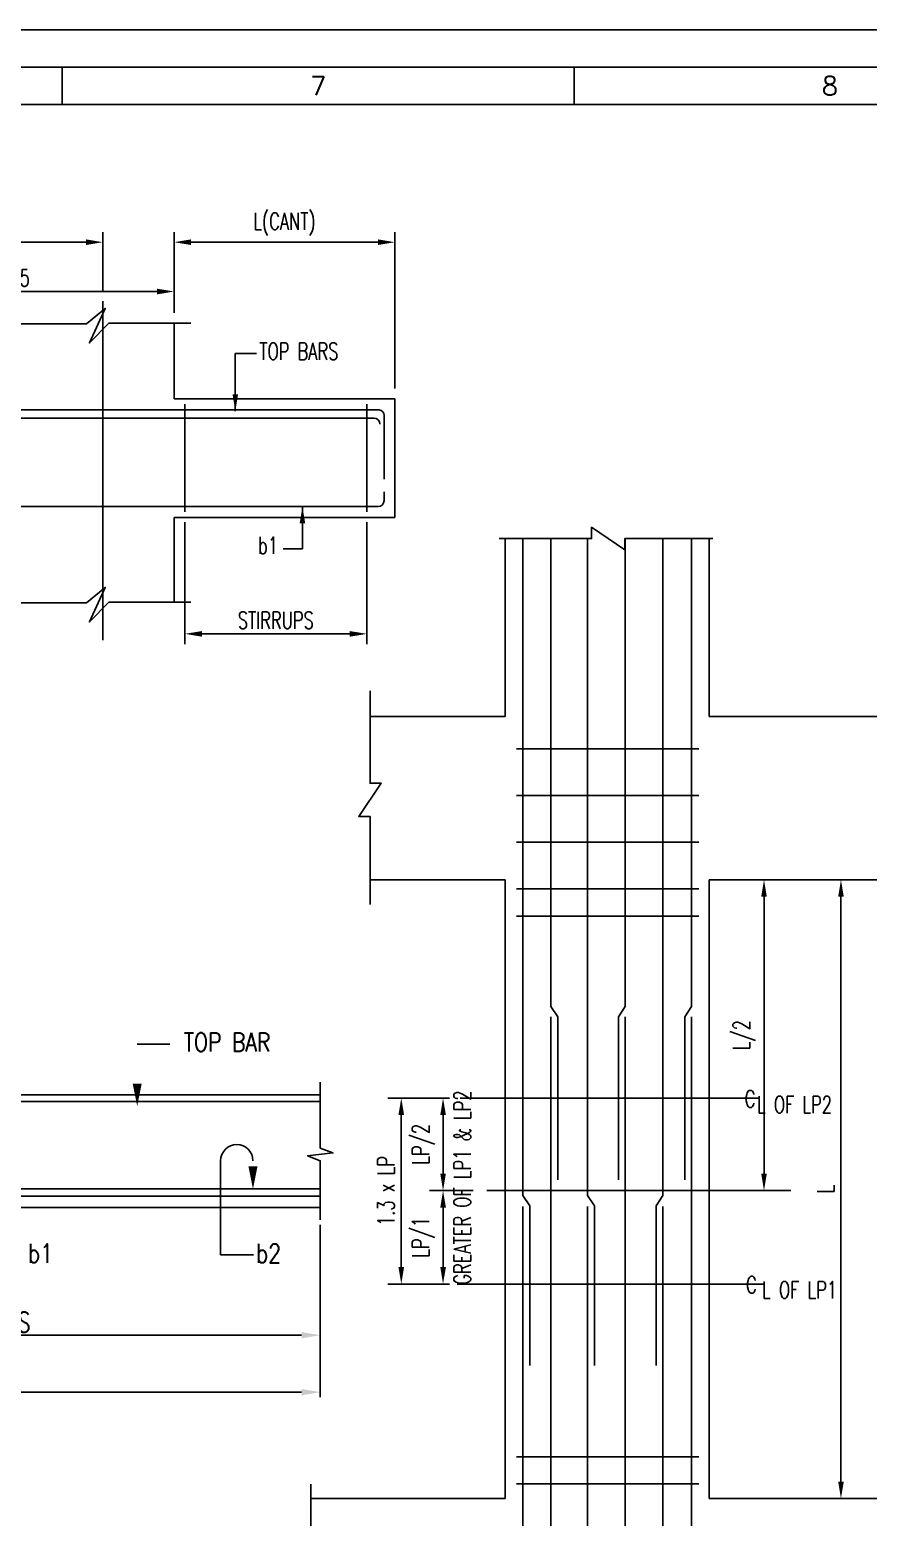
# Model space of a CAD drawing. Extents: x 489124 to 794428, y -356295 to -29813.
# Drawn here: x 661430 to 673759, y -51691 to -29813 of the extents above; entities that cross this region are included whole.
import ezdxf
from ezdxf.enums import TextEntityAlignment as Align
from ezdxf.lldxf.tags import DXFTag

# ---------------------------------------------------------------- set-up
doc = ezdxf.new("R2010")
doc.units = 0
doc.header["$LTSCALE"] = 500
doc.header["$MEASUREMENT"] = 0
doc.layers.get('DEFPOINTS').update_dxf_attribs({"color": 4})
for name, color, linetype in [('08', 4, 'Continuous'), ('BRAKE LINE', 8, 'Continuous'), ('CEN', 8, 'CENTER'), ('COL', 1, 'Continuous'), ('DIM', 5, 'Continuous'), ('FOOT', 4, 'Continuous'), ('FRAME', 6, 'Continuous'), ('hat', 8, 'Continuous'), ('LINK', 2, 'Continuous'), ('PNA', 10, 'Continuous'), ('REINFORCEMENT', 6, 'Continuous'), ('S-REINF', 6, 'Continuous'), ('S-SCHEDULE', 2, 'Continuous'), ('ST', 6, 'Continuous'), ('TXT', 4, 'Continuous')]:
    doc.layers.add(name, color=color, linetype=linetype)
doc.styles.add('ROMANS', font='r.shx', dxfattribs={"width": 0.7, "bigfont": 'bigfont.shx'})
doc.styles.add('ROMENT', font='r.shx', dxfattribs={"bigfont": 'bigfont.shx'})
tags = doc.linetypes.add('CENTER', pattern=[2, 1.25, -0.25, 0.25, -0.25]).pattern_tags.tags
tags[10:11] = [DXFTag(74, 4), DXFTag(75, 0), DXFTag(340, '0'), DXFTag(46, 1.0), DXFTag(50, 0.0), DXFTag(44, 0.0), DXFTag(45, 0.0)]
tags[8:9] = [DXFTag(74, 4), DXFTag(75, 0), DXFTag(340, '0'), DXFTag(46, 1.0), DXFTag(50, 0.0), DXFTag(44, 0.0), DXFTag(45, 0.0)]
tags[6:7] = [DXFTag(74, 4), DXFTag(75, 0), DXFTag(340, '0'), DXFTag(46, 1.0), DXFTag(50, 0.0), DXFTag(44, 0.0), DXFTag(45, 0.0)]
tags[4:5] = [DXFTag(74, 4), DXFTag(75, 0), DXFTag(340, '0'), DXFTag(46, 1.0), DXFTag(50, 0.0), DXFTag(44, 0.0), DXFTag(45, 0.0)]
doc.dimstyles.new('Copy of INT2TIMES', dxfattribs={"dimtxt": 300, "dimasz": 275, "dimexe": 75, "dimexo": 75, "dimgap": 40, "dimtad": 1, "dimdec": 0, "dimlfac": 0.5, "dimrnd": 5, "dimzin": 0, "dimdsep": 46, "dimtxsty": 'ROMANS', "dimcen": -1, "dimclrd": 5, "dimclre": 5, "dimclrt": 4, "dimadec": 0, "dimazin": 0, "dimtfac": 1, "dimtdec": 0, "dimtix": 1, "dimtofl": 0, "dimtmove": 2, "dimatfit": 3, "dimfxl": 0, "dimtolj": 1, "dimtzin": 0, "dimarcsym": 0})
doc.dimstyles.new('dim25', dxfattribs={"dimtxt": 250, "dimasz": 250, "dimexe": 200, "dimexo": 200, "dimgap": 100, "dimtad": 1, "dimdec": 0, "dimlfac": 0.25, "dimzin": 0, "dimdsep": 46, "dimtxsty": 'ROMANS', "dimcen": 0, "dimclrd": 5, "dimclre": 5, "dimclrt": 4, "dimadec": 0, "dimazin": 0, "dimtfac": 1, "dimtdec": 0, "dimtix": 1, "dimtofl": 0, "dimtmove": 2, "dimatfit": 3, "dimfxl": 0, "dimtolj": 1, "dimtzin": 0, "dimlwd": -1, "dimlwe": -1, "dimarcsym": 0})
doc.dimstyles.new('INT1', dxfattribs={"dimtxt": 250, "dimasz": 250, "dimexe": 150, "dimexo": 60, "dimgap": 75, "dimtad": 1, "dimdec": 0, "dimzin": 0, "dimdsep": 46, "dimtxsty": 'ROMANS', "dimcen": -250, "dimclrd": 5, "dimclre": 5, "dimclrt": 4, "dimadec": 0, "dimazin": 0, "dimtfac": 1, "dimtdec": 0, "dimtix": 1, "dimtofl": 0, "dimtmove": 2, "dimatfit": 3, "dimfxl": 0, "dimtolj": 1, "dimtzin": 0, "dimarcsym": 0})

# ---------------------------------------------------------------- blocks, each defined once
blk = doc.blocks.new('*D464')
at = {"layer": 'DEFPOINTS', "color": 0}
for p in [(666893, -45525), (667800, -45525), (667800, -48261)]:
    blk.add_point(p, dxfattribs=at)
at = {"layer": 'DIM', "color": 5}
for p, q in [((667600, -45525), (666693, -45525)), ((666893, -48011), (666893, -45775)), ((667600, -48261), (666693, -48261))]:
    blk.add_line(p, q, dxfattribs=at)
for points in [[(666851, -45775), (666934, -45775), (666893, -45525)], [(666851, -48011), (666934, -48011), (666893, -48261)]]:
    blk.add_solid(points, dxfattribs=at)
at = {"layer": 'DIM', "color": 4, "insert": (666668, -46893), "char_height": 250, "attachment_point": 5, "rotation": 90, "style": 'ROMANS'}
blk.add_mtext('\\A1;1.3 x LP', dxfattribs=at)
blk = doc.blocks.new('*D467')
at = {"layer": 'DEFPOINTS', "color": 0}
for p in [(667507, -46887), (668152, -46887), (667740, -48261)]:
    blk.add_point(p, dxfattribs=at)
at = {"layer": 'DIM', "color": 5}
for p, q in [((667952, -46887), (667307, -46887)), ((667507, -48011), (667507, -47137)), ((667540, -48261), (667307, -48261))]:
    blk.add_line(p, q, dxfattribs=at)
for points in [[(667466, -47137), (667549, -47137), (667507, -46887)], [(667466, -48011), (667549, -48011), (667507, -48261)]]:
    blk.add_solid(points, dxfattribs=at)
at = {"layer": 'DIM', "color": 4, "insert": (667217, -47574), "char_height": 250, "attachment_point": 5, "rotation": 90, "style": 'ROMANS'}
blk.add_mtext('\\A1;LP/1', dxfattribs=at)
blk = doc.blocks.new('*D468')
at = {"layer": 'DEFPOINTS', "color": 0}
for p in [(667507, -45525), (667507, -45525), (668152, -46887)]:
    blk.add_point(p, dxfattribs=at)
at = {"layer": 'DIM', "color": 5}
for p, q in [((667507, -46637), (667507, -45775)), ((667952, -46887), (667307, -46887))]:
    blk.add_line(p, q, dxfattribs=at)
for points in [[(667466, -45775), (667549, -45775), (667507, -45525)], [(667466, -46637), (667549, -46637), (667507, -46887)]]:
    blk.add_solid(points, dxfattribs=at)
at = {"layer": 'DIM', "color": 4, "insert": (667217, -46206), "char_height": 250, "attachment_point": 5, "rotation": 90, "style": 'ROMANS'}
blk.add_mtext('\\A1;LP/2', dxfattribs=at)
blk = doc.blocks.new('*D457')
at = {"layer": 'DEFPOINTS', "color": 0}
for p in [(672801, -42315), (672801, -51415), (673358, -51415)]:
    blk.add_point(p, dxfattribs=at)
at = {"layer": 'DIM', "color": 5}
for p, q in [((673001, -42315), (673558, -42315)), ((673358, -42565), (673358, -51165)), ((673001, -51415), (673558, -51415))]:
    blk.add_line(p, q, dxfattribs=at)
for points in [[(673316, -42565), (673399, -42565), (673358, -42315)], [(673316, -51165), (673399, -51165), (673358, -51415)]]:
    blk.add_solid(points, dxfattribs=at)
at = {"layer": 'DIM', "color": 4, "insert": (673133, -46865), "char_height": 250, "attachment_point": 5, "rotation": 90, "style": 'ROMANS'}
blk.add_mtext('\\A1;L', dxfattribs=at)
blk = doc.blocks.new('*D458')
at = {"layer": 'DEFPOINTS', "color": 0}
for p in [(671421, -42315), (671421, -46887), (672226, -46887)]:
    blk.add_point(p, dxfattribs=at)
at = {"layer": 'DIM', "color": 5}
for p, q in [((671621, -42315), (672426, -42315)), ((672226, -42565), (672226, -46637)), ((671621, -46887), (672426, -46887))]:
    blk.add_line(p, q, dxfattribs=at)
for points in [[(672185, -42565), (672268, -42565), (672226, -42315)], [(672185, -46637), (672268, -46637), (672226, -46887)]]:
    blk.add_solid(points, dxfattribs=at)
at = {"layer": 'DIM', "color": 4, "insert": (671936, -44601), "char_height": 250, "attachment_point": 5, "rotation": 90, "style": 'ROMANS'}
blk.add_mtext('\\A1;L/2', dxfattribs=at)
blk = doc.blocks.new('*D474')
at = {"layer": 'DEFPOINTS', "color": 0, "ltscale": 2}
for p in [(655831, -47134), (665701, -47316), (655831, -49013)]:
    blk.add_point(p, dxfattribs=at)
at = {"layer": 'DIM', "color": 5, "lineweight": -2, "ltscale": 2}
for p, q in [((655831, -47209), (655831, -49088)), ((665701, -47391), (665701, -49088)), ((665426, -49013), (656106, -49013))]:
    blk.add_line(p, q, dxfattribs=at)
at = {"layer": 'DIM', "color": 5, "ltscale": 2}
for points in [[(656106, -48967), (656106, -49059), (655831, -49013)], [(665426, -48967), (665426, -49059), (665701, -49013)]]:
    blk.add_solid(points, dxfattribs=at)
at = {"layer": 'DIM', "color": 4, "ltscale": 2, "insert": (660766, -48823), "char_height": 300, "attachment_point": 5, "style": 'ROMANS'}
blk.add_mtext('\\A1;STIRRUPS', dxfattribs=at)
blk = doc.blocks.new('*D475')
at = {"layer": 'DEFPOINTS', "color": 0, "ltscale": 2}
for p in [(665701, -47316), (655277, -49013), (655277, -49851)]:
    blk.add_point(p, dxfattribs=at)
at = {"layer": 'DIM', "color": 5, "lineweight": -2, "ltscale": 2}
for p, q in [((665701, -47391), (665701, -49926)), ((655277, -49088), (655277, -49926)), ((665426, -49851), (655552, -49851))]:
    blk.add_line(p, q, dxfattribs=at)
at = {"layer": 'DIM', "color": 5, "ltscale": 2}
for points in [[(655552, -49805), (655552, -49897), (655277, -49851)], [(665426, -49805), (665426, -49897), (665701, -49851)]]:
    blk.add_solid(points, dxfattribs=at)
at = {"layer": 'DIM', "color": 4, "ltscale": 2, "insert": (660489, -49661), "char_height": 300, "attachment_point": 5, "style": 'ROMANS'}
blk.add_mtext('\\A1;L3', dxfattribs=at)
blk = doc.blocks.new('*D512')
at = {"layer": 'DEFPOINTS', "color": 0}
for p in [(662505, -32938), (651793, -33807), (662505, -33807)]:
    blk.add_point(p, dxfattribs=at)
at = {"layer": 'DIM', "color": 5, "lineweight": -2}
for p, q in [((651793, -33657), (651793, -32788)), ((662505, -33657), (662505, -32788)), ((652043, -32938), (662255, -32938))]:
    blk.add_line(p, q, dxfattribs=at)
at = {"layer": 'DIM', "color": 5}
for points in [[(652043, -32896), (652043, -32979), (651793, -32938)], [(662255, -32896), (662255, -32979), (662505, -32938)]]:
    blk.add_solid(points, dxfattribs=at)
at = {"layer": 'DIM', "color": 4, "insert": (657149, -32672), "char_height": 250, "attachment_point": 5, "style": 'ROMANS'}
blk.add_mtext('\\A1;L1(BIGGER SPAN)', dxfattribs=at)
blk = doc.blocks.new('*D523')
at = {"layer": 'DEFPOINTS', "color": 0}
for p in [(666799, -32938), (663552, -34129), (666799, -35241)]:
    blk.add_point(p, dxfattribs=at)
at = {"layer": 'DIM', "color": 5, "lineweight": -2}
for p, q in [((663552, -33979), (663552, -32788)), ((666799, -35091), (666799, -32788)), ((663802, -32938), (666549, -32938))]:
    blk.add_line(p, q, dxfattribs=at)
at = {"layer": 'DIM', "color": 5}
for points in [[(663802, -32896), (663802, -32979), (663552, -32938)], [(666549, -32896), (666549, -32979), (666799, -32938)]]:
    blk.add_solid(points, dxfattribs=at)
at = {"layer": 'DIM', "color": 4, "insert": (665175, -32672), "char_height": 250, "attachment_point": 5, "style": 'ROMANS'}
blk.add_mtext('\\A1;L(CANT)', dxfattribs=at)
blk = doc.blocks.new('*D524')
at = {"layer": 'DEFPOINTS', "color": 0}
for p in [(663712, -36905), (666385, -36905), (666385, -38698)]:
    blk.add_point(p, dxfattribs=at)
at = {"layer": 'DIM', "color": 5, "lineweight": -2}
for p, q in [((663712, -37055), (663712, -38848)), ((666385, -37055), (666385, -38848)), ((663962, -38698), (666135, -38698))]:
    blk.add_line(p, q, dxfattribs=at)
at = {"layer": 'DIM', "color": 5}
for points in [[(663962, -38657), (663962, -38740), (663712, -38698)], [(666135, -38657), (666135, -38740), (666385, -38698)]]:
    blk.add_solid(points, dxfattribs=at)
at = {"layer": 'DIM', "color": 4, "insert": (665048, -38498), "char_height": 250, "attachment_point": 5, "style": 'ROMANS'}
blk.add_mtext('\\A1;STIRRUPS', dxfattribs=at)
blk = doc.blocks.new('*D525')
at = {"layer": 'DEFPOINTS', "color": 0}
for p in [(663552, -33663), (663552, -34129), (658659, -35401)]:
    blk.add_point(p, dxfattribs=at)
at = {"layer": 'DIM', "color": 5, "lineweight": -2}
for p, q in [((658659, -35251), (658659, -33513)), ((658909, -33663), (663302, -33663)), ((663552, -33979), (663552, -33513))]:
    blk.add_line(p, q, dxfattribs=at)
at = {"layer": 'DIM', "color": 5}
for points in [[(658909, -33622), (658909, -33705), (658659, -33663)], [(663302, -33622), (663302, -33705), (663552, -33663)]]:
    blk.add_solid(points, dxfattribs=at)
at = {"layer": 'DIM', "color": 4, "insert": (661105, -33463), "char_height": 250, "attachment_point": 5, "style": 'ROMANS'}
blk.add_mtext('\\A1;LX1.5', dxfattribs=at)
blk = doc.blocks.new('A1')
at = {"flags": 128}
blk.add_lwpolyline([(0, 0), (82779, 0), (82779, 58231), (0, 58231)], close=True, dxfattribs=at)
at = {"layer": 'PNA'}
for p, q in [((41389, 57739), (41389, 57247)), ((48124, 57739), (48124, 57247))]:
    blk.add_line(p, q, dxfattribs=at)
at = {"layer": 'PNA', "color": 1}
for points in [[(984, 492), (82287, 492), (82287, 57739), (984, 57739)], [(1969, 984), (81794, 984), (81794, 57247), (1969, 57247)]]:
    blk.add_lwpolyline(points, close=True, dxfattribs=at)
at = {"layer": 'PNA', "style": 'ROMANS'}
for s, p in [('7', (44757, 57493)), ('8', (51491, 57493))]:
    blk.add_text(s, height=246, dxfattribs=at).set_placement(p, align=Align.MIDDLE)

msp = doc.modelspace()

# ---------------------------------------------------------------- linework, layer by layer
at = {"layer": '08'}
for p, q in [((663551.529, -35241.425), (666799.466, -35241.425)), ((666799.466, -35241.425), (666799.466, -36984.707)), ((663551.529, -36984.707), (666799.466, -36984.707)), ((638326.5, -45480.404), (665701.207, -45480.404)), ((655690.875, -47134.154), (665701.207, -47134.154))]:
    msp.add_line(p, q, dxfattribs=at)
at = {"layer": 'BRAKE LINE', "ltscale": 2, "elevation": 0}
msp.add_lwpolyline([(665701.207, -47316.326), (665701.207, -46446.383), (665515.556, -46374.149), (665886.859, -46332.872), (665701.207, -46260.637), (665701.207, -45291.361)], dxfattribs=at)
at = {"layer": 'CEN'}
for p, q in [((662504.883, -38790.002), (662504.883, -33806.644)), ((667757.02, -45525.474), (672160.52, -45525.474)), ((668152.02, -46887.027), (672622.02, -46887.027)), ((667714.194, -48260.872), (672216.193, -48260.872))]:
    msp.add_line(p, q, dxfattribs=at)
at = {"layer": 'COL', "ltscale": 2}
for p, q in [((663551.529, -34128.547), (663551.529, -35241.425)), ((663551.529, -36984.707), (663551.529, -38232.448))]:
    msp.add_line(p, q, dxfattribs=at)
at = {"layer": 'DIM', "ltscale": 2}
for p, q in [((663490.942, -44733.167), (663009.556, -44733.167)), ((664236.502, -47829.708), (664236.502, -46447.164)), ((664717.888, -47829.708), (664236.502, -47829.708))]:
    msp.add_line(p, q, dxfattribs=at)
at = {"layer": 'DIM'}
for points in [[(668333.923, -37295.995), (669691.886, -37295.995), (669691.886, -37129.63), (670178.703, -37462.359), (670178.703, -37295.995), (671472.611, -37295.995)], [(666432.807, -39537.812), (666432.807, -40895.775), (666599.171, -40895.775), (666266.442, -41382.592), (666432.807, -41382.592), (666432.807, -42676.5)], [(665564.096, -51201.816), (665564.096, -52559.779), (665730.46, -52559.779), (665397.732, -53046.596), (665564.096, -53046.596), (665564.096, -54134.861)]]:
    msp.add_lwpolyline(points, dxfattribs=at)
at = {"layer": 'DIM', "ltscale": 2, "elevation": 0, "flags": 128}
for points in [[(663009.556, -44733.167, 0, 0, 0), (663009.556, -45645.779, 0, 132.3, 0), (663009.556, -45315.248, 132.3, 132.3, 0)], [(664711.978, -46447.164, 0, 0, 0), (664711.978, -46861.025, 0, 132.3, 0), (664711.978, -46530.494, 132.3, 132.3, 0)]]:
    msp.add_lwpolyline(points, format="xyseb", dxfattribs=at)
at = {"layer": 'DIM', "ltscale": 2}
msp.add_arc((664474.24, -46447.164), 237.738, 0, 180, dxfattribs=at)
at = {"layer": 'FOOT', "linetype": 'Continuous'}
for p, q in [((668421.194, -37288.752), (668421.194, -39914.777)), ((671421.194, -37288.752), (671421.194, -39914.777)), ((666432.807, -39914.777), (668421.194, -39914.777)), ((671421.194, -39914.777), (674232.381, -39914.777)), ((666432.807, -42314.777), (668421.194, -42314.777)), ((668421.194, -42314.777), (668421.194, -51414.777)), ((671421.194, -42314.777), (671421.194, -51414.777)), ((671421.194, -42314.777), (674232.381, -42314.777)), ((665564.096, -51414.777), (668421.194, -51414.777)), ((671421.194, -51414.777), (674232.381, -51414.777))]:
    msp.add_line(p, q, dxfattribs=at)
at = {"layer": 'FRAME'}
for p, q in [((668681.194, -46960.872), (668681.194, -37288.752)), ((669092.969, -44179.056), (669092.969, -37288.752)), ((669631.387, -46960.872), (669631.387, -37288.752)), ((670186.213, -44179.056), (670186.213, -37288.752)), ((670738.825, -46960.872), (670738.825, -37288.752)), ((671161.194, -44179.056), (671161.194, -37288.752)), ((669192.969, -44329.056), (669092.969, -44179.056)), ((670086.213, -44329.056), (670186.213, -44179.056)), ((671061.194, -44329.056), (671161.194, -44179.056)), ((669092.969, -55729.056), (669092.969, -44329.056)), ((669192.969, -46729.056), (669192.969, -44329.056)), ((670086.213, -46729.056), (670086.213, -44329.056)), ((670186.213, -55729.056), (670186.213, -44329.056)), ((671061.194, -46729.056), (671061.194, -44329.056)), ((671161.194, -55729.056), (671161.194, -44329.056)), ((668781.194, -47110.872), (668681.194, -46960.872)), ((669731.387, -47110.872), (669631.387, -46960.872)), ((670638.825, -47110.872), (670738.825, -46960.872)), ((668681.194, -58460.872), (668681.194, -47122.056)), ((668781.194, -49460.872), (668781.194, -47110.872)), ((669631.387, -58460.872), (669631.387, -47122.056)), ((669731.387, -49460.872), (669731.387, -47110.872)), ((670638.825, -49460.872), (670638.825, -47110.872)), ((670738.825, -58460.872), (670738.825, -47122.056))]:
    msp.add_line(p, q, dxfattribs=at)
at = {"layer": 'hat', "elevation": 0}
for points in [[(661263.052, -34136.01), (662263.394, -34136.01), (662539.966, -33912.072), (662308.25, -34419.666), (662592.291, -34128.547), (663796.041, -34128.547)], [(661263.052, -38239.911), (662263.394, -38239.911), (662539.966, -38015.973), (662308.25, -38523.567), (662592.291, -38232.448), (663796.041, -38232.448)]]:
    msp.add_lwpolyline(points, dxfattribs=at)
at = {"layer": 'LINK'}
for p, q in [((663711.529, -35321.425), (663711.529, -36904.707)), ((666384.805, -35321.425), (666384.805, -36904.707)), ((668588.456, -40387.614), (671269.002, -40387.614)), ((668588.456, -41073.614), (671269.002, -41073.614)), ((668588.456, -41759.614), (671269.002, -41759.614)), ((668588.456, -42448.161), (671269.002, -42448.161)), ((668588.456, -42848.161), (671269.002, -42848.161)), ((668588.456, -50801.614), (671269.002, -50801.614)), ((668588.456, -51201.614), (671269.002, -51201.614))]:
    msp.add_line(p, q, dxfattribs=at)
at = {"layer": 'REINFORCEMENT', "linetype": 'Continuous'}
msp.add_line((657680.743, -46858.529), (665701.207, -46858.529), dxfattribs=at)
at = {"layer": 'S-REINF'}
for p, q in [((658689.524, -35402.846), (666569.528, -35402.846)), ((658657.853, -35526.476), (666491.399, -35526.476)), ((666639.47, -35486.895), (666639.47, -36424.25)), ((666639.47, -36739.237), (666639.47, -36611.374)), ((652705.534, -36824.707), (666553.997, -36824.707))]:
    msp.add_line(p, q, dxfattribs=at)
for centre, start, end in [((666553.997, -35486.895), 0, 79.5312556), ((666491.399, -35611.946), 0, 90), ((666553.997, -36739.237), 270, 0)]:
    msp.add_arc(centre, 85.47, start, end, dxfattribs=at)
at = {"layer": 'ST'}
for p, q in [((638541.875, -45575.779), (665701.207, -45575.779)), ((657522.937, -46968.779), (665701.207, -46968.779))]:
    msp.add_line(p, q, dxfattribs=at)

# ---------------------------------------------------------------- block references
at = {"xscale": 1.117505755195042, "yscale": 1.117505755195042, "zscale": 1.117505755195042}
msp.add_blockref('A1', (615653.425, -94887), dxfattribs=at)

# ---------------------------------------------------------------- texts
at = {"layer": 'S-SCHEDULE', "color": 4, "style": 'ROMANS', "width": 0.7}
for s, p in [('TOP BARS', (664805.815, -34667.539)), ('b1', (664787.145, -37523.259))]:
    msp.add_text(s, height=250, dxfattribs=at).set_placement(p)
at = {"layer": 'TXT', "style": 'ROMENT', "width": 0.8}
for s, p in [('TOP BAR', (663693.787, -44841.361)), ('b1', (661404.035, -47946.767)), ('b2', (664756.655, -47946.767))]:
    msp.add_text(s, height=275, dxfattribs=at).set_placement(p)
at = {"layer": 'TXT', "linetype": 'ByBlock', "style": 'ROMANS', "width": 0.7}
msp.add_text('GREATER OF LP1 & LP2', height=250, rotation=90, dxfattribs=at).set_placement((667788.222, -46842.686), align=Align.MIDDLE)
for s, p in [('C', (672021.451, -45536.921)), ('L OF LP2', (672674.451, -45621.421)), ('C', (672041.625, -48272.319)), ('L OF LP1', (672749.625, -48346.319))]:
    msp.add_text(s, height=250, dxfattribs=at).set_placement(p, align=Align.MIDDLE)

# ---------------------------------------------------------------- dimensions: what is measured, and where the dimension line sits
at = {"layer": 'DIM'}
for base, p1, p2, text, picture, middle in [((662504.883, -32937.757), (651792.661, -33806.644), (662504.883, -33806.644), 'L1(BIGGER SPAN)', '*D512', (657148.772, -32672.28)), ((666799.466, -32937.757), (663551.529, -34128.547), (666799.466, -35241.425), 'L(CANT)', '*D523', (665175.498, -32672.28)), ((663551.529, -33663.344), (658658.584, -35401.426), (663551.529, -34128.547), 'LX1.5', '*D525', (661105.056, -33463.344)), ((666384.805, -38698.474), (663711.529, -36904.707), (666384.805, -36904.707), 'STIRRUPS', '*D524', (665048.167, -38498.474))]:
    dim = msp.add_linear_dim(base=base, p1=p1, p2=p2, text=text, dimstyle='INT1', override={"dimexo": 150, "dimlfac": 0.25}, dxfattribs=at)
    dim.commit()
    dim.dimension.update_dxf_attribs({"geometry": picture, "text_midpoint": middle})
for base, p1, p2, text, picture, middle in [((672226.328, -46887.027), (671421.194, -42314.777), (671421.194, -46887.027), 'L/2', '*D458', (671935.852, -44600.902)), ((673357.828, -51414.777), (672800.857, -42314.777), (672800.857, -51414.777), 'L', '*D457', (673132.828, -46864.777)), ((666892.693, -45525.474), (667799.693, -48260.872), (667799.693, -45525.474), '1.3 x LP', '*D464', (666667.693, -46893.173)), ((667507.357, -45525.474), (668152.02, -46887.027), (667507.357, -45525.474), 'LP/2', '*D468', (667216.881, -46206.25)), ((667507.357, -46887.027), (667739.693, -48260.872), (668152.02, -46887.027), 'LP/1', '*D467', (667216.881, -47573.949))]:
    dim = msp.add_linear_dim(base=base, p1=p1, p2=p2, angle=90, text=text, dimstyle='dim25', dxfattribs=at)
    dim.commit()
    dim.dimension.update_dxf_attribs({"geometry": picture, "text_midpoint": middle})
at = {"layer": 'DIM', "ltscale": 2}
for base, p2, text, picture, middle in [((655830.817, -49013.277), (655830.817, -47134.154), 'STIRRUPS', '*D474', (660766.012, -48823.277)), ((655277.438, -49850.811), (655277.438, -49013.277), 'L3', '*D475', (660489.322, -49660.811))]:
    dim = msp.add_linear_dim(base=base, p1=(665701.207, -47316.326), p2=p2, angle=180, text=text, dimstyle='Copy of INT2TIMES', dxfattribs=at)
    dim.commit()
    dim.dimension.update_dxf_attribs({"geometry": picture, "text_midpoint": middle})

# ---------------------------------------------------------------- leaders
at = {"layer": 'DIM'}
for points in [[(664452.217, -35423.203), (664452.217, -34575.076), (664762.427, -34575.076)], [(665439.399, -36824.707), (665439.399, -37448.364), (665155.52, -37448.364)]]:
    msp.add_leader(points, dimstyle='INT1', override={"dimexo": 150, "dimlfac": 0.25}, dxfattribs=at)

doc.saveas('drawing.dxf')
